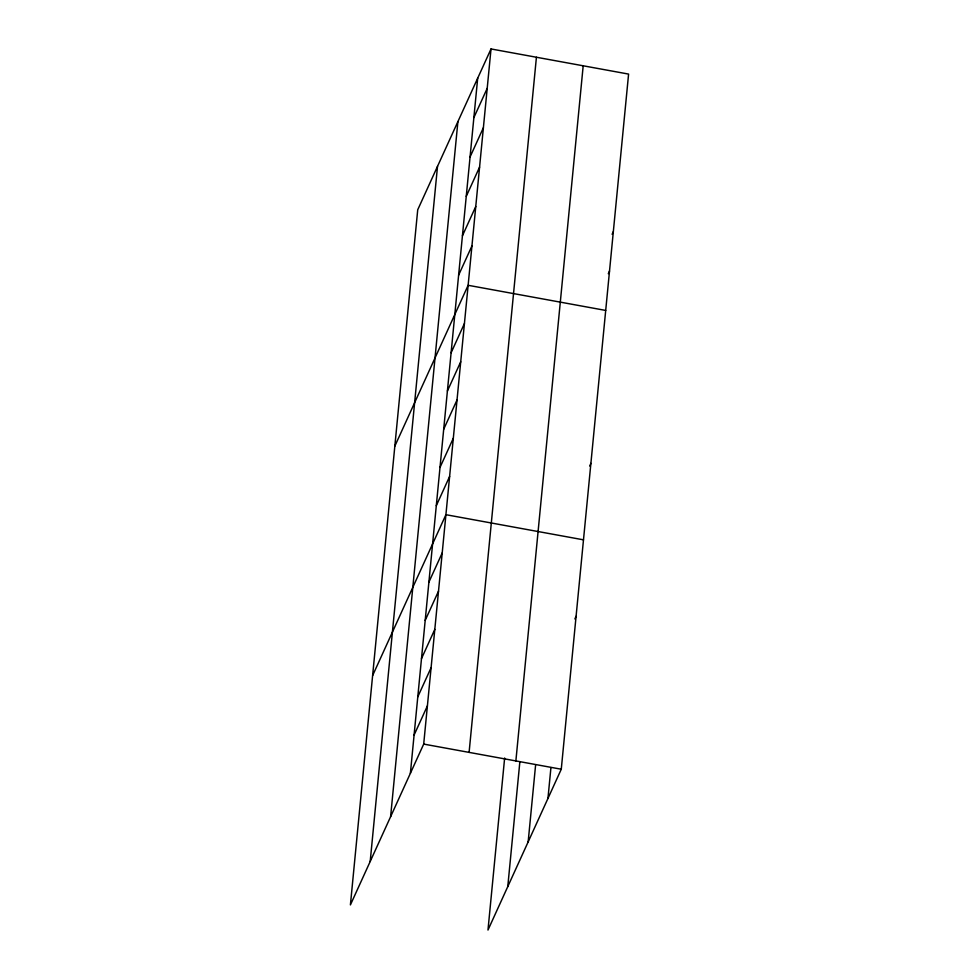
<?xml version="1.0" encoding="UTF-8"?>
<svg xmlns="http://www.w3.org/2000/svg" width="979" height="979" viewBox="0 0 979 979"><rect width="100%" height="100%" fill="white"/><g stroke="black" fill="none" stroke-linecap="round" stroke-linejoin="round"><path stroke-width="1.47" d="M370.197 861.483L437.515 166.344M390.597 816.755L457.903 121.616M410.385 773.324L477.691 78.185M491.017 48.95L417.727 209.775L350.409 904.914L423.699 744.089L491.017 48.95L628.591 74.086L561.273 769.225L487.983 930.05L504.638 758.003M469.1 752.386L536.419 57.247M515.872 760.928L583.19 65.789M507.771 886.631L519.873 761.638M528.158 841.891L535.562 765.419M547.946 798.46L550.932 767.585M473.885 117.578L487.212 88.343M470.067 156.97L483.393 127.735M466.249 196.363L479.575 167.128M462.443 235.755L475.757 206.52M458.625 275.148L471.951 245.9M394.843 446.118L468.133 285.293L605.695 310.429M451.111 352.77L464.425 323.535M447.403 391L460.73 361.765M443.707 429.23L457.022 399.995M439.999 467.46L453.326 438.225M436.291 505.702L449.618 476.455M372.632 675.522L445.922 514.697L583.484 539.833M428.888 582.162L442.214 552.927M425.192 620.392L438.519 591.157M612.12 234.311L613.331 231.656M421.484 658.622L434.811 629.387M608.302 273.704L609.513 271.048M417.788 696.864L431.115 667.629M414.08 735.094L427.407 705.859M589.676 466.028L590.888 463.361M574.869 618.948L576.08 616.293M423.699 744.089L561.273 769.225"/></g></svg>
